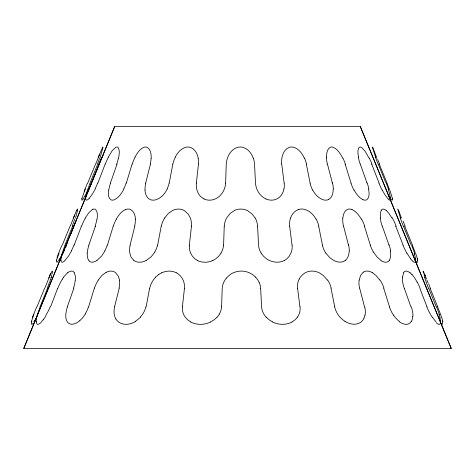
<?xml version="1.0" encoding="UTF-8"?>
<svg xmlns="http://www.w3.org/2000/svg" width="475" height="475" viewBox="0 0 475 475"><rect width="100%" height="100%" fill="white"/><g stroke="black" fill="none" stroke-linecap="round" stroke-linejoin="round"><path stroke-width="0.71" d="M326.539 157.124C326.61 153.692 326.865 149.192 330.238 147.309A7.463 5.041 63 0 1 333.29 147.309C337.862 149.31 340.498 153.989 342.736 158.205M151.228 158.205C151.24 154.369 150.878 149.316 147.048 147.309A7.748 5.344 -62.6 0 0 143.872 147.309C139.638 149.073 137.121 153.283 135.001 157.124M349.167 250.972C349.131 254.44 348.128 258.228 345.277 260.448M75.495 280.078L75.394 276.212L74.254 272.739M87.145 253.116L87.448 257.812L89.057 260.923M221.593 306.85L222.205 288.349A19.41 17.902 -10.9 0 1 226.409 278.095M225.619 183.101L226.254 164.071A25.686 23.691 -10.9 0 1 227.834 157.13C229.567 152.677 233.053 148.521 237.838 147.309A9.927 9.405 3.5 0 1 243.592 147.547C248.372 149.174 251.649 153.591 253.288 158.205M224.242 226.076L223.594 245.106M189.353 245.106L191.401 226.824M191.473 226.076L191.413 226.735M196.341 183.101L198.467 164.071M182.382 306.85L184.46 288.349M402.521 277.109L403.661 272.739M342.867 218.072C343.164 214.896 344.126 211.209 347.124 209.552A10.521 7.131 63.6 0 1 351.993 209.57M97.102 219.129C97.387 215.977 97.945 212.093 95.617 209.552A12.237 5.207 -69.5 0 0 92.322 209.564M108.704 190.047C108.359 193.295 107.783 197.867 111.031 199.862A9.904 5.385 -59.1 0 0 114.671 199.631C118.987 197.428 121.737 193.129 123.922 188.967M60.901 258.578L62.142 253.116M359.189 280.078L360.614 275.381L363.221 272.27M118.596 158.205C119.077 154.761 120.122 150.676 118.079 147.547A8.71 3.693 -68.9 0 0 115.74 147.303L112.266 150.599L108.282 157.124M77.508 210.734L75.537 218.072M149.589 288.349L146.122 306.85M172.817 164.071L169.243 183.101M161.233 226.076L157.652 245.106M36.634 317.14L36.029 321.907M283.908 188.967C283.219 192.749 281.152 196.418 277.804 198.443A12.392 10.907 23.9 0 1 265.893 198.977M364.901 315.121L363.998 318.09M119.261 288.082L114.558 306.85M130.085 245.106L134.852 226.076M145.677 183.101L150.45 164.071M31.308 321.907L32.894 317.14M51.294 277.109L50.754 279.045M81.89 198.443L85.346 188.967M126.516 182.442L132.115 164.071M126.475 182.578L126.308 183.101M87.465 190.047L85.749 196.573L85.797 199.625A12.101 2.939 -63 0 0 89.14 198.402M113.24 226.076L107.433 245.106M94.365 288.082L88.552 307.111M73.862 288.082L67.343 306.85M88.831 245.106L95.19 226.824M95.439 226.076L95.243 226.67M57.077 258.578L59.078 253.116M110.408 183.101L116.767 164.819M117.022 164.071L116.844 164.599M99.898 158.205L102.962 147.547A9.868 0.718 -71.4 0 0 102.6 147.321L98.355 157.124M290.528 218.072C291.798 214.29 294.589 210.835 298.46 209.552M74.427 244.447L81.451 226.076M98.105 182.513L105.159 164.071M74.373 244.583L74.165 245.106M97.975 182.839L97.874 183.101M57.641 288.349L50.564 306.85M64.968 245.106L72.467 226.539M72.651 226.076L72.491 226.474M90.013 183.101L97.506 164.534M40.037 306.85L47.375 288.675M67.052 243.895L67.201 243.527M67.569 242.606L67.717 242.232M71.262 233.379L71.553 232.637M72.147 231.165L72.443 230.422M73.18 228.582L73.328 228.208M73.477 227.84L73.88 226.824M91.61 182.513L98.99 164.071M73.352 218.072L76.677 210.259M36.979 306.85L44.561 288.349M48.735 278.053L50.178 274.609M62.296 245.106L70.098 226.076M87.727 183.101L95.528 164.071M114.671 126.54L23.75 348.46L451.25 348.46L360.329 126.54L114.671 126.54L23.792 348.46M101.555 158.205L103.639 154.042M88.279 190.047L83.184 198.918M167.248 188.967C165.003 193.598 161.34 197.885 156.364 199.625A11.044 8.384 -48.1 0 1 150.332 199.637C146.609 198.087 145.118 193.8 144.988 190.047M95.267 188.967L92.405 194.079L89.128 198.443M62.878 253.116L59.743 258.578M175.257 157.124C177.448 152.855 180.815 148.669 185.606 147.309A9.447 8.312 -47.2 0 1 190.796 147.553C195.112 149.251 197.434 153.864 198.212 158.205M71.499 250.972L68.489 256.084L64.95 260.448M381.271 210.259L380.344 213.37L380.416 218.072M104.939 250.972L101.585 256.084L96.942 260.448M85.245 218.072L88.926 212.604L92.322 209.552M116.262 219.129C118.489 215.276 121.333 211.363 125.548 209.552M36.878 317.14L33.778 321.907M154.903 252.053L151.002 256.975L146.157 260.448M85.322 314.058L82.353 318.09L79.83 320.583M221.077 253.116L218.85 256.084L216.036 258.578A17.201 15.313 -19.2 0 1 212.8 260.425M45.879 316.148L43.255 319.817M164.51 218.072L168.393 213.37L173.019 210.259A13.615 11.976 -47.6 0 1 184.591 210.734L188.332 214.207L190.404 218.072A22.242 19.677 -36.7 0 1 191.348 226.082M389.346 260.448L390.67 256.975L390.497 250.972M98.188 280.078L101.988 275.381L106.18 272.27M63.591 277.109L67.533 272.739M226.349 278.053L230.066 274.609A19.309 18.246 0.9 0 1 234.507 272.306A18.762 17.842 2.8 0 1 252.605 274.633A19.582 18.377 7.5 0 1 255.544 277.091M217.134 317.14L214.142 319.817L210.609 321.907M140.695 317.14L135.595 321.284M155.658 277.109L158.561 274.609M292.036 321.907L295.046 319.817A18.638 16.465 29.4 0 0 297.421 317.14M328.379 199.625C332.346 197.808 333.308 192.909 333.183 188.967M351.993 209.552C356.191 211.399 359.047 215.288 361.315 219.129M265.923 198.918C262.058 197.178 259.017 193.877 257.278 190.047A23.507 21.589 16.3 0 1 255.479 183.101L254.535 164.071A25.935 23.887 14.2 0 0 253.347 158.193M362.894 199.625C358.898 197.648 356.226 193.812 354.065 190.047M272.656 321.907L269.147 319.817L266.148 317.14M204.03 198.918C200.48 197.22 197.98 193.794 196.953 190.047A23.607 21.001 -33.8 0 1 196.383 183.101M190.802 321.907L187.667 319.817L185.167 317.14A18.299 16.281 -33.8 0 1 182.43 306.85M372.566 272.739L375.921 275.381L379.768 280.078M381.009 260.448L377.055 256.975L373.481 252.053M133.879 260.448L130.94 256.975L129.574 252.053A22.082 16.144 -56.2 0 1 130.162 245.106M410.115 272.739L412.009 274.609M386.591 210.734L388.918 213.37L391.928 218.072M388.093 198.918L385.059 194.97L382.221 190.047M436.008 321.907L432.303 317.14M255.526 277.109L257.153 279.045A19.885 18.412 12.2 0 1 259.053 282.209M410.495 258.578L406.915 253.116M390.367 198.443L388.562 195.807M327.429 280.078L323.184 275.381L319.135 272.739A16.928 14.749 50.1 0 0 305.247 272.763L302.587 274.609L300.372 277.109A19.98 17.415 41.6 0 0 299.202 279.039M325.874 253.116L329.917 257.812L334.649 260.923A13.823 10.325 49.3 0 0 345.301 260.484M261.167 253.116L263.411 256.084L266.232 258.578A17.052 15.135 23.3 0 0 269.42 260.478A16.215 14.238 23.4 0 0 284.4 260.496M255.128 218.072L252.302 214.207L247.724 210.734A14.262 13.532 2.9 0 0 234.899 210.259L230.203 213.37L226.581 218.072A21.975 20.265 -10.9 0 0 224.253 226.076M315.988 219.129C313.613 214.896 309.997 211.06 305.271 209.552A12.564 10.931 50.4 0 0 298.466 209.558M312.692 190.047C314.907 194.15 318.22 197.98 322.697 199.625A10.272 7.665 49.5 0 0 328.385 199.637M115.894 318.98L115.395 318.09A18.383 13.739 -53.9 0 1 114.386 315.103A19.617 14.339 -56.2 0 1 114.629 306.85M369.099 158.205L365.186 151.365L361.671 147.547A9.268 3.669 69.4 0 0 359.272 147.298C357.058 150.005 358.108 153.959 358.453 157.124M304.38 158.205C302.332 153.793 299.238 149.382 294.548 147.547A8.942 7.748 49.4 0 0 289.512 147.303C285.261 148.622 282.916 153.021 282.061 157.124A26.535 23.328 37.2 0 0 281.681 164.071M372.762 147.547L376.918 158.205M360.305 126.54L451.208 348.46M430.136 288.349L437.629 306.654M379.258 164.071L387.048 183.101M412.3 244.779L404.641 226.076M385.73 182.513L378.237 164.071M410.982 244.649L403.435 226.076M436.258 306.85L428.741 288.349M403.091 245.106L395.972 226.735M371.682 164.071L371.866 164.534M379.068 183.101L371.919 164.665M395.711 226.076L395.918 226.605M427.019 306.85L420.001 288.741M398.685 210.734L401.488 218.072M424.834 274.609L426.497 279.045M389.791 190.047L392.588 198.918M415.554 253.116L417.353 258.578M375.588 157.124L372.471 147.309M366.765 182.352L360.287 164.071M388.752 244.358L382.274 226.076M388.206 188.967L390.747 198.443M388.782 244.447L389.007 245.106M366.795 182.442L367.027 183.101M410.905 306.85L404.35 288.349M400.449 218.072L398.068 210.259M383.669 288.082L389.559 306.981M370.328 245.106L364.64 226.824M441.619 317.14L442.938 321.907M364.396 226.076L364.61 226.735M345.129 164.071L345.337 164.73M351.055 183.101L345.367 164.819M414.099 253.116L415.536 258.578M425.036 278.053L424.021 274.609M332.191 182.352L327.447 164.071M348.294 244.358L343.55 226.076M348.317 244.447L348.478 245.106M332.209 182.442L332.375 183.101M439.844 317.14L440.687 321.907M359.658 288.082L364.58 307.111M330.98 288.082L334.721 306.85M318.654 226.076L322.454 245.106M306.333 164.071L306.47 164.73M310.128 183.101L306.488 164.819M119.552 280.078L118.352 276.212L115.692 272.739A14.784 10.201 -63.4 0 0 106.186 272.312M368.6 188.967C369.093 192.428 369.966 197.018 366.985 199.625A10.741 5.635 59.4 0 1 362.9 199.66M299.939 306.85L297.582 288.349M281.723 164.071L284.133 183.101M292.048 245.106L289.643 226.076M135.47 219.129C135.232 215.531 134.075 211.328 130.619 209.552A10.919 7.553 -63.2 0 0 125.548 209.564M260.674 288.741L260.65 288.349A19.451 17.943 13.8 0 0 259.095 282.197M257.622 226.735L257.581 226.076A22.099 20.413 13 0 0 255.235 218.025M257.628 226.824L258.543 245.106A20.383 18.727 16.3 0 0 261.113 253.139M260.68 288.83L261.571 306.85A18.246 16.756 16.3 0 0 266.107 317.175M33.155 323.327A21.221 2.488 -63.5 0 1 31.807 321.064M32.615 317.686A18.335 1.069 -66.8 0 1 33.826 314.503M32.573 317.241A18.103 0.713 -67.4 0 1 36.64 307.022M50.326 274.33A19.416 0.404 -67.7 0 1 44.935 287.921M50.006 275.191A19.338 1.128 -70.8 0 1 50.873 273.226M50.718 273.861A18.662 1.283 -71.9 0 1 52.143 273.974M51.728 275.007A19.505 1.912 -69.9 0 1 51.098 277.507M50.599 279.276A19.914 2.618 -68.1 0 1 49.614 282.393M49.281 282.762A19.546 2.814 -67.7 0 1 47.203 288.384M36.836 316.825A18.329 2.975 -67.4 0 1 40.215 306.832M41.218 322.359A20.294 4.792 -63 0 1 36.355 321.421M43.284 319.657A18.988 4.928 -63.8 0 1 41.402 321.759M50.142 306.826A18.774 5.747 -65.9 0 1 45.76 315.543M57.79 288.355A20.158 6.763 -66.2 0 1 62.332 279.205M62.32 279.146A20.003 7.44 -66.7 0 1 63.608 277.216M67.527 272.929A16.506 6.971 -69.5 0 1 74.302 272.644M75.181 280.286A20.971 9.886 -64.9 0 1 73.536 288.105M67.444 306.844A19.665 9.637 -64.2 0 0 65.793 315.073A18.662 9.625 -62.8 0 0 65.936 318.048A18.282 9.66 -61.5 0 0 66.619 320.554A17.907 9.607 -60 0 0 68.287 322.911A17.023 9.191 -58.8 0 0 79.847 320.678M88.362 307.105A20.728 12.588 -61.2 0 1 85.179 313.957M94.466 288.087A22.194 13.769 -61.1 0 1 98.254 280.131M119.379 280.167A21.066 15.135 -57.5 0 1 119.029 288.093M115.906 318.974A18.151 13.698 -51.2 0 0 117.794 321.284A18.84 14.244 -49.1 0 0 135.636 321.385M145.849 306.844A18.816 15.087 -48.9 0 1 140.469 316.926M149.661 288.349A20.104 16.56 -48 0 1 154.025 279.092A19.772 16.696 -46.8 0 1 155.693 277.139M158.579 274.639A18.412 16.055 -47.4 0 1 161.749 272.769M161.767 272.816A17.824 15.705 -48.4 0 1 176.219 272.763M176.243 272.733A19.006 16.797 -46.3 0 1 179.016 274.609A19.582 17.284 -43.2 0 1 181.355 277.109L182.596 279.045A20.021 17.706 -37.7 0 1 183.873 282.221A19.57 17.337 -36 0 1 184.383 288.349M210.662 322.014A21.108 18.602 -20.7 0 1 190.718 322.026M219.385 314.052A18.347 16.744 -15.6 0 1 217.117 317.128M221.564 306.85A18.109 16.637 -13.4 0 1 219.343 314.034M292.089 321.979A20.591 18.062 23 0 1 272.585 322.05M300.093 306.85A18.596 16.447 32.7 0 1 297.445 317.157M297.534 288.343A19.968 17.557 37.2 0 1 299.214 279.045M327.608 279.965A20.692 17.017 49 0 1 331.158 288.076M334.655 306.85A19.368 15.675 49.8 0 0 339.18 316.202A18.638 14.677 50.5 0 0 340.961 318.125L341.947 318.98A18.454 14.149 50.2 0 0 344.998 321.332M344.992 321.355A18.258 13.817 49.7 0 0 348.234 323A17.563 13.098 48.9 0 0 362.502 320.631A17.67 13.092 52.6 0 0 364.016 318.102M364.782 307.117A20.306 14.772 55.9 0 1 365.073 315.21M359.569 288.076A21.898 15.681 57.1 0 1 359.13 280.042M363.179 272.199A14.351 9.755 63.5 0 1 372.554 272.804M379.988 279.882A21.381 13.3 61.5 0 1 383.948 288.07M393.526 315.186A19.867 11.994 61.6 0 1 389.47 306.981M393.555 315.162A18.388 10.575 61.5 0 0 395.895 318.143A17.913 9.963 60.9 0 0 399.35 321.415M411.338 321.159A18.365 9.815 59.7 0 1 399.344 321.759M411.475 321.314A18.745 9.607 60.8 0 0 412.336 319.028A18.679 9.381 62.3 0 0 412.662 316.196M411.297 306.862A19.03 9.292 63.5 0 1 412.971 316.451M404.237 288.343A20.324 9.453 64.6 0 1 402.462 280.007A19.772 8.615 66 0 1 402.456 277.038M403.578 272.573A17.492 7.018 69.8 0 1 410.127 272.935M412.003 274.491A19.517 7.226 68.3 0 1 413.968 276.99A19.944 6.959 67.3 0 1 415.886 279.971A20.093 6.721 66.9 0 1 417.08 282.144M417.187 281.942A19.701 6.341 66.7 0 1 420.108 288.325M432.292 317.348A18.4 5.581 66.5 0 1 426.853 306.856M440.426 321.498A20.942 4.542 63.1 0 1 436.323 322.774M439.037 314.207A18.365 2.963 66.5 0 1 439.963 317.324M436.531 306.886A18.139 2.601 67.2 0 1 439.399 314.741M428.527 288.307A19.427 2.434 67.5 0 1 424.745 277.548M423.522 273.291A19.285 0.938 70.9 0 1 423.154 271.492M423.065 271.148A18.81 0.736 72 0 1 425.19 275.856M428.106 283.035A19.873 0.54 68.3 0 1 427.001 280.155M430.469 288.467A19.386 0.778 68 0 1 428.652 283.884M437.576 306.814A18.163 1.075 67.7 0 1 440.586 314.509M440.735 314.824A18.371 1.645 67 0 1 441.435 316.819M442.332 320.916A20.841 2.886 63.5 0 1 440.479 323.184M73.785 226.017A22.129 5.065 -67.4 0 1 76.6 219.658M66.411 245.812A20.366 4.15 -67.2 0 1 65.817 247.208M64.802 249.47A20.366 4.15 -67.2 0 1 62.89 253.353M59.66 258.816A17.094 2.155 -64.7 0 1 58.366 260.65M58.11 261.214A16.708 1.918 -63.7 0 1 56.786 260.021M56.424 260.656A17.213 1.71 -64.4 0 1 56.929 258.839M57.042 257.408A20.247 0.914 -67.3 0 1 61.774 245.438M74.706 215.015A21.975 0.457 -67.7 0 1 70.401 225.738M76.522 210.799A14.191 0.992 -71.5 0 1 77.627 210.401M74.795 218.999A22.206 3.064 -67.8 0 1 72.194 226.153M62.332 252.872A20.49 3.331 -67.4 0 1 65.117 245.088M60.883 260.377A16.946 3.919 -64.2 0 1 60.966 258.483M64.873 260.68A15.978 3.818 -63.2 0 1 60.99 260.217M73.963 245.094A21.197 6.822 -66.2 0 1 71.375 250.794M81.599 226.088A22.889 7.683 -66.2 0 1 85.316 218.203M96.829 219.272A23.922 11.376 -64.7 0 1 95.166 226.088M87.228 253.062A22.034 10.794 -64.2 0 1 88.956 245.1M96.942 260.52A13.454 7.291 -59.1 0 1 89.062 260.912M107.261 245.1A23.524 14.351 -61.2 0 1 104.797 250.901M113.335 226.082A25.401 15.752 -61.1 0 1 116.339 219.171M135.31 219.195A24.023 17.326 -57.1 0 1 134.657 226.082M146.169 260.508A14.844 11.246 -48.6 0 1 133.849 260.49M157.516 245.106A21.173 17.237 -48.7 0 1 154.779 251.993M161.31 226.076A22.836 18.81 -48 0 1 164.57 218.102M189.394 245.106A20.467 18.204 -33.8 0 0 190.594 253.122L192.316 256.084L194.679 258.578A16.999 15.105 -22.6 0 0 197.541 260.466M212.842 260.508A16.625 14.677 -20.6 0 1 197.505 260.52M223.547 245.106A20.253 18.584 -14.2 0 1 221.006 253.08M284.359 260.437A16.649 14.654 25.9 0 0 287.12 258.572L289.376 256.084L291.359 252.053A20.912 18.466 35.2 0 0 292.125 245.112M289.596 226.076A22.663 19.926 37.2 0 1 290.504 218.061M316.148 219.064A23.59 19.321 49 0 1 318.802 226.07M325.791 253.157A21.725 17.581 49.8 0 1 322.394 245.106M348.614 245.112A23.097 16.714 56.4 0 1 349.291 251.014M343.455 226.07A24.932 17.854 57.1 0 1 342.784 218.031M361.522 219.005A24.397 15.069 61.4 0 1 364.634 226.064M373.403 252.106A22.42 13.532 61.6 0 1 370.245 245.112M389.31 260.407A14.458 7.648 59.5 0 1 381.015 260.656M389.197 245.118A21.494 10.248 64.2 0 1 390.699 251.073M382.137 226.07A23.085 10.735 64.6 0 1 380.285 217.989M381.211 210.146A13.371 5.338 69.4 0 1 386.591 210.805M392.113 217.592A22.39 7.333 66.7 0 1 396.108 226.041M406.867 253.27A20.591 6.246 66.5 0 1 402.966 245.118M412.146 260.567A16.88 3.824 64.3 0 1 410.525 258.709M415.583 260.247A16.494 3.539 63.3 0 1 412.27 260.912M415.613 258.697A17.165 3.432 64 0 1 415.767 260.538M411.576 245.177A20.288 3.022 67 0 1 414.806 254.113M403.263 226.035A21.998 2.755 67.5 0 1 400.176 217.675M397.771 209.398A14.297 0.534 71.6 0 1 398.893 211.417M405.175 226.32A22.028 0.748 68.1 0 1 403.091 221.053M412.27 245.058A20.312 1.205 67.7 0 1 415.174 252.439M417.24 258.388A17.136 2.268 64.7 0 1 417.685 260.3M417.483 259.973A16.411 2.316 63.6 0 1 415.423 260.834M415.209 260.288A16.809 2.654 64.3 0 1 414.301 259.101M98.717 164.035A25.959 5.688 -67.3 0 1 101.407 157.884M91.497 183.112A23.489 4.786 -67.2 0 1 88.32 190.232M83.024 199.292A12.766 1.455 -64.1 0 1 81.979 198.289M84.152 191.324A23.471 0.843 -67.5 0 1 87.388 183.303M99.453 154.749A25.692 0.534 -67.7 0 1 95.784 163.828M99.459 158.62A26.066 3.842 -67.6 0 1 97.387 164.112M87.649 189.857A23.631 3.842 -67.4 0 1 90.149 183.089M97.636 183.089A24.445 7.867 -66.2 0 1 95.107 188.789M105.296 164.083A26.808 8.995 -66.2 0 1 108.371 157.231M118.34 158.306A28.114 13.448 -64.5 0 1 116.767 164.083M108.793 190.006A25.502 12.498 -64.2 0 1 110.527 183.095M126.112 183.095A27.188 16.589 -61.2 0 1 123.749 188.896M132.228 164.077A29.759 18.454 -61.1 0 1 135.09 157.166M151.068 158.252A28.221 20.401 -56.9 0 1 150.266 164.077M145.035 190.03A25.436 18.596 -56.2 0 1 145.766 183.101M169.118 183.101A24.504 20.003 -48.6 0 1 167.129 188.925M172.894 164.071A26.754 22.04 -48 0 1 175.322 157.148M198.158 158.223A26.101 23.133 -35.5 0 1 198.384 164.071M203.995 198.977A12.706 11.252 -20.7 0 0 216.291 198.473C220.02 196.407 222.9 192.957 224.372 188.967A23.477 21.595 -13 0 0 225.583 183.101M284.204 183.101A24.201 21.363 35.7 0 1 283.967 188.979M304.528 158.163A27.704 22.634 49.1 0 1 306.47 164.065M312.615 190.077A25.133 20.336 49.8 0 1 310.074 183.101M332.53 183.107A26.689 19.315 56.5 0 1 333.337 189.008M327.352 164.071A29.302 20.977 57.1 0 1 326.45 157.094M342.944 158.127A28.678 17.628 61.4 0 1 345.343 164.065M353.97 190.101A25.84 15.598 61.6 0 1 350.96 183.107M367.246 183.112A24.795 11.822 64.3 0 1 368.838 189.068M360.157 164.065A27.063 12.582 64.6 0 1 358.322 157.059M369.289 157.997A26.285 8.36 66.6 0 1 371.955 164.047M382.155 190.166A23.762 7.208 66.5 0 1 378.949 183.107M390.705 198.372A12.605 2.696 63.6 0 1 388.176 199.156M386.234 183.142A23.512 3.295 67.3 0 1 388.627 189.436M378.07 164.041A25.721 3.224 67.5 0 1 375.333 156.815M372.453 147.25A9.951 0.344 71.4 0 1 372.78 147.606M379.608 164.202A25.84 1.128 67.8 0 1 377.702 159.458M386.899 183.065A23.417 1.389 67.7 0 1 389.464 189.513M392.492 198.746A12.54 1.793 64 0 1 390.426 198.598"/></g></svg>
